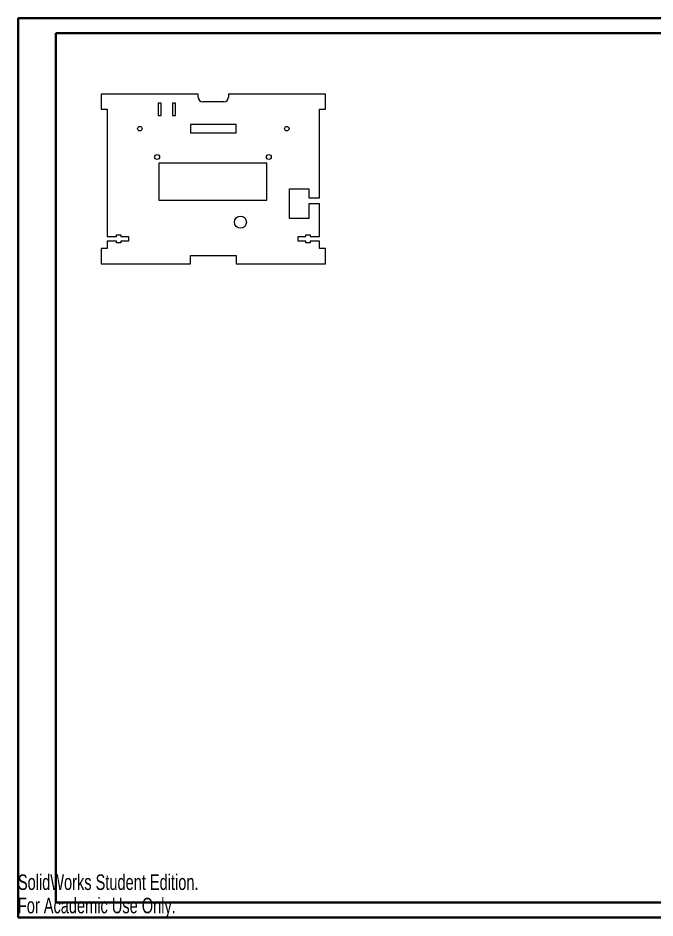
# Model space of a CAD drawing. Header units: millimetres. Extents: x 0 to 841, y 0 to 594.
# Drawn here: x 0 to 421, y 0 to 594 of the extents above; entities that cross this region are included whole.
import ezdxf

# ---------------------------------------------------------------- set-up
doc = ezdxf.new("R2010")
doc.units = ezdxf.units.MM
doc.styles.add('SLDTEXTSTYLE2', font='TXT', dxfattribs={"width": 0.7})

msp = doc.modelspace()

# ---------------------------------------------------------------- linework, layer by layer
at = {"color": 7, "linetype": 'Continuous', "lineweight": 40}
for p, q in [((0.08, 0.21), (0.08, 594.21)), ((0.08, 594.21), (841.08, 594.21)), ((25.08, 10.21), (25.08, 584.21)), ((25.08, 584.21), (831.08, 584.21)), ((25.08, 10.21), (831.08, 10.21)), ((0.08, 0.21), (841.08, 0.21))]:
    msp.add_line(p, q, dxfattribs=at)
at = {"color": 7, "linetype": 'Continuous', "lineweight": 15}
for p, q in [((55, 543.91), (55, 533.91)), ((119, 543.91), (55, 543.91)), ((119, 541.91), (119, 543.91)), ((139, 543.91), (139, 541.91)), ((203, 543.91), (139, 543.91)), ((203, 533.91), (203, 543.91)), ((94.5, 537.91), (92.5, 537.91)), ((92.5, 537.91), (92.5, 529.91)), ((94.5, 529.91), (94.5, 537.91)), ((104, 537.91), (102, 537.91)), ((102, 537.91), (102, 529.91)), ((104, 529.91), (104, 537.91)), ((136, 538.91), (122, 538.91)), ((55, 533.91), (59, 533.91)), ((59, 533.91), (59, 449.91)), ((92.5, 529.91), (94.5, 529.91)), ((102, 529.91), (104, 529.91)), ((199, 533.91), (203, 533.91)), ((199, 475.41), (199, 533.91)), ((144, 523.91), (114, 523.91)), ((114, 523.91), (114, 518.41)), ((144, 518.41), (144, 523.91)), ((114, 518.41), (144, 518.41)), ((164.4, 498.41), (93.15, 498.41)), ((93.15, 498.41), (93.15, 473.91)), ((164.4, 473.91), (164.4, 498.41)), ((179.4, 481.41), (192, 481.41)), ((179.4, 461.91), (179.4, 481.41)), ((192, 481.41), (192, 475.41)), ((93.15, 473.91), (164.4, 473.91)), ((192, 475.41), (199, 475.41)), ((192, 471.41), (192, 461.91)), ((199, 471.41), (192, 471.41)), ((199, 449.91), (199, 471.41)), ((192, 461.91), (179.4, 461.91)), ((59, 449.91), (65, 449.91)), ((59, 446.91), (59, 441.91)), ((65, 446.91), (59, 446.91)), ((65, 451.11), (68, 451.11)), ((65, 449.91), (65, 451.11)), ((65, 445.71), (65, 446.91)), ((68, 451.11), (68, 449.91)), ((68, 449.91), (73, 449.91)), ((68, 446.91), (68, 445.71)), ((73, 446.91), (68, 446.91)), ((73, 449.91), (73, 446.91)), ((185, 449.91), (190, 449.91)), ((185, 446.91), (185, 449.91)), ((190, 446.91), (185, 446.91)), ((190, 451.11), (193, 451.11)), ((190, 449.91), (190, 451.11)), ((190, 445.71), (190, 446.91)), ((193, 451.11), (193, 449.91)), ((193, 449.91), (199, 449.91)), ((193, 446.91), (193, 445.71)), ((199, 446.91), (193, 446.91)), ((199, 441.91), (199, 446.91)), ((55, 441.91), (55, 431.91)), ((59, 441.91), (55, 441.91)), ((68, 445.71), (65, 445.71)), ((193, 445.71), (190, 445.71)), ((203, 441.91), (199, 441.91)), ((203, 431.91), (203, 441.91)), ((114, 437.41), (144, 437.41)), ((114, 431.91), (114, 437.41)), ((144, 437.41), (144, 431.91)), ((55, 431.91), (114, 431.91)), ((144, 431.91), (203, 431.91))]:
    msp.add_line(p, q, dxfattribs=at)
for centre, radius in [((80.5, 521.16), 1.5), ((177.5, 521.16), 1.5), ((91.9, 502.41), 1.62), ((165.65, 502.41), 1.62), ((146.9, 459.41), 4)]:
    msp.add_circle(centre, radius, dxfattribs=at)
for centre, start, end in [((122, 541.91), 180, 270), ((136, 541.91), 270, 0)]:
    msp.add_arc(centre, 3, start, end, dxfattribs=at)

# ---------------------------------------------------------------- texts
at = {"color": 7, "linetype": 'Continuous', "char_height": 10.2762, "attachment_point": 1, "style": 'SLDTEXTSTYLE2'}
for s, insert in [('SolidWorks Student Edition.', (0, 28.66)), ('For Academic Use Only.', (0, 13.25))]:
    msp.add_mtext(s, dxfattribs=dict(at, insert=insert))

doc.saveas('drawing.dxf')
